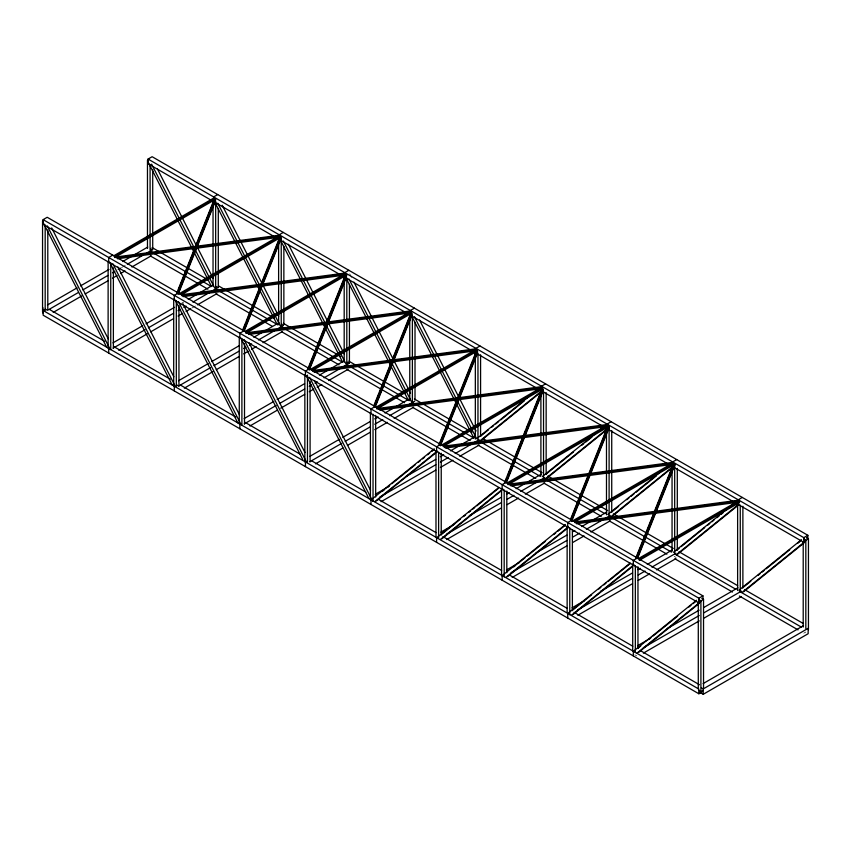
<?xml version="1.0" encoding="UTF-8"?>
<svg xmlns="http://www.w3.org/2000/svg" width="851" height="851" viewBox="0 0 851 851"><rect width="100%" height="100%" fill="white"/><g stroke="black" fill="none" stroke-linecap="round" stroke-linejoin="round"><path stroke-width="0.64" stroke-dasharray="4.25 3.19" d="M121.533 267.586L126.193 264.895M181.401 303.36L183.688 302.041M191.762 308.126L196.326 305.498M803.791 633.197L805.823 632.027M674.215 556.384L676.077 557.458M634.867 654.813L636.729 655.887M349.729 273.841L351.537 277.383"/><path stroke-width="1.28" d="M176.614 293.393L214.484 198.655M178.582 289.627L196.294 245.333L157.222 168.541M197.272 242.875L213.995 201.038M177.987 293.584L215.856 198.836M178.487 293.499L215.367 201.219M242.684 330.028L280.064 236.514M242.684 331.177L245.631 323.795M246.62 321.338L249.077 315.178M250.056 312.721L252.524 306.573M253.502 304.105L267.767 268.427M268.746 265.969L271.203 259.81M272.192 257.353L279.564 238.897M243.567 331.443L281.436 236.695M244.056 331.358L280.936 239.078M307.764 369.111L345.634 274.373M308.743 367.802L345.634 275.522M309.136 369.302L347.006 274.554M309.626 369.217L346.517 276.937M373.834 405.746L411.203 312.232M374.323 405.661L379.238 393.353M380.227 390.896L392.024 361.367M411.203 313.381L393.013 358.909L353.942 282.117M374.717 407.15L412.086 313.647M375.206 407.076L412.086 314.796M438.914 444.828L476.783 350.091M439.893 443.52L454.157 407.842M455.136 405.374L472.848 361.079M473.826 358.622L476.783 351.24M440.286 445.009L477.666 351.506M440.775 444.935L477.666 352.654M504.483 482.687L542.353 387.95M505.473 481.379L506.941 477.688M507.93 475.23L523.174 437.084M524.152 434.627L525.631 430.936M526.62 428.468L529.077 422.319M530.056 419.862L542.353 389.098M505.856 482.868L543.236 389.364M506.356 482.794L543.236 390.513M570.553 519.323L607.922 425.808M571.042 519.238L607.922 426.957M571.436 520.727L608.805 427.223M571.925 520.652L609.305 427.138M635.633 558.405L673.503 463.667M636.122 558.33L653.834 514.036M654.813 511.568L673.503 464.816M637.005 558.586L674.875 463.848M637.495 558.511L675.364 463.774M370.717 500.165L434.244 448.817M382.567 491.197L384.62 489.548M387.694 487.059L389.737 485.4M391.79 483.751L415.352 464.699M418.426 462.21L420.479 460.561M422.522 458.902L424.575 457.242M427.649 454.764L429.702 453.104M431.744 451.445L433.797 449.796M374.791 501.611L437.286 451.094M376.387 500.931L435.808 452.892M476.666 438.765L528.918 396.534M535.066 391.556L538.14 389.077M480.315 436.425L488.506 429.798M491.58 427.319L493.633 425.66M495.676 424L498.75 421.522M500.803 419.862L524.365 400.81M536.662 390.875L538.715 389.215M479.709 441.041L541.183 391.354M481.304 440.35L540.725 392.322M437.318 537.194L498.792 487.506M440.967 534.854L460.434 519.121M463.508 516.631L465.561 514.983M468.635 512.493L470.677 510.834M472.73 509.185L474.784 507.526M476.826 505.866L498.346 488.474M440.361 539.47L502.856 488.953M441.956 538.789L501.388 490.75M542.236 476.624L595.519 433.563M599.615 430.244L603.71 426.936M545.885 474.284L573.553 451.924M581.744 445.296L583.797 443.637M585.85 441.988L591.988 437.01M601.21 429.564L603.263 427.904M545.278 478.9L606.752 429.212M545.853 479.039L606.306 430.18M501.867 575.882L565.394 524.535M513.717 566.915L515.759 565.266M517.812 563.607L524.982 557.809M527.035 556.15L545.48 541.247M553.671 534.619L555.724 532.96M557.767 531.311L564.947 525.514M505.93 577.329L568.436 526.812M507.536 576.648L566.957 528.609M607.816 514.483L659.046 473.071M666.216 467.273L669.29 464.795M611.454 512.142L618.634 506.345M626.825 499.718L628.878 498.058M630.931 496.41L633.995 493.92M636.048 492.261L656.547 475.698M610.848 516.759L672.322 467.071M612.454 516.068L672.896 467.21M568.468 612.911L629.942 563.224M572.117 610.571L591.583 594.838M598.753 589.041L600.806 587.381M603.88 584.903L605.923 583.243M607.976 581.584L630.517 563.362M571.51 615.188L634.006 564.67M573.106 614.507L632.527 566.468M673.386 552.342L726.669 509.281M730.764 505.962L734.86 502.654M677.034 550.001L679.087 548.342M681.13 546.682L704.692 527.641M707.766 525.152L709.819 523.493M711.872 521.844L713.915 520.184M716.989 517.706L719.042 516.046M721.095 514.387L723.137 512.727M732.36 505.281L734.413 503.622M676.428 554.618L738.923 504.1M677.002 554.756L738.477 505.068M634.038 650.77L696.543 600.253M637.686 648.43L640.76 645.952M648.962 639.324L651.004 637.665M653.057 636.005L677.651 616.135M688.916 607.018L690.969 605.369M693.012 603.71L696.086 601.221M637.08 653.047L700.607 601.7L699.267 599.636M638.675 652.366L699.128 603.497M738.955 590.2L801.461 539.683M742.604 587.86L750.805 581.233M757.975 575.436L760.028 573.776M762.07 572.127L764.124 570.468M766.177 568.808L789.739 549.767M797.93 543.14L799.983 541.481M741.998 592.477L805.525 541.13L804.184 539.055M743.593 591.785L804.046 542.927M43.135 219.632L698.873 598.221L698.873 602.912L43.135 224.324L43.135 219.632L47.209 217.282L702.947 595.87L702.947 599.391M217.696 194.571L213.633 196.921L213.633 201.613L148.053 163.754L148.053 159.063L152.127 156.712L807.865 535.3L807.865 538.821M149.212 159.222L147.468 160.233L147.468 248.46M112.779 255.14L108.715 257.491L108.715 262.182M113.672 255.832L214.026 197.889M114.662 256.406L215.026 198.464M114.662 257.555L215.026 199.613M47.411 305.009L77.058 287.883M80.483 285.915L108.992 269.448M122.672 261.544L131.799 256.279M134.075 254.96L147.766 247.067M701.926 692.012L698.873 693.778L43.135 315.189L43.135 310.498L45.177 309.317M78.292 292.553L47.496 310.328L45.635 309.253M82.855 289.914L107.939 275.426M112.502 272.799L114.789 271.48M118.204 269.501L120.491 268.182M127.331 264.236L143.298 255.023M146.712 253.045L152.414 249.747L150.553 248.673M53.198 312.413L81.717 295.946M85.132 293.978L107.939 280.809M112.502 278.171L117.066 275.543M120.491 273.565L125.044 270.926M131.894 266.98L151.276 255.789M178.348 292.999L174.285 295.35L174.285 300.041M283.266 232.429L279.202 234.78L279.202 239.471M178.104 294.34L278.458 236.408M180.242 294.265L280.596 236.323M280.596 237.472L181.38 294.754L344.027 273.192M112.981 342.857L142.628 325.742M146.053 323.774L174.561 307.307M188.252 299.403L212.197 285.585M113.077 348.187L145.01 329.752M148.425 327.773L173.519 313.285M178.082 310.658L180.359 309.339M183.784 307.36L186.061 306.041M192.9 302.094L217.994 287.606L216.133 286.532M118.778 350.272L147.287 333.805M150.712 331.837L173.519 318.668M178.082 316.029L182.635 313.402M186.061 311.423L190.624 308.785M197.464 304.839L216.856 293.648M243.929 330.858L239.865 333.209L239.865 337.9M348.846 270.288L344.783 272.639L344.783 277.33L342.474 276.001M244.811 331.55L345.176 273.607M245.811 332.124L346.166 274.182M245.811 333.273L346.166 275.33M178.55 380.716L208.208 363.6M211.622 361.622L238.993 345.825M253.821 337.262L262.948 331.996M265.225 330.677L278.915 322.784M210.58 367.611L178.646 386.046L176.785 384.971M214.005 365.632L239.088 351.144M243.652 348.516L245.928 347.197M249.354 345.219L251.63 343.9M258.481 339.953L274.447 330.741M277.862 328.763L283.564 325.465L281.702 324.391M184.348 388.13L212.856 371.664M216.282 369.696L239.088 356.526M243.652 353.888L248.215 351.25M251.63 349.282L256.194 346.644M263.033 342.698L282.426 331.507M309.498 368.717L305.435 371.068L305.435 375.759M414.416 308.147L410.352 310.498L410.352 315.189M309.253 370.057L409.608 312.126M311.392 369.983L411.746 312.04M312.53 370.472L411.746 313.189M244.131 418.575L273.777 401.459M277.203 399.481L304.573 383.684M319.391 375.121L343.347 361.303M244.226 423.904L276.149 405.47M279.575 403.491L304.669 389.003M309.221 386.375L311.509 385.056M314.923 383.078L317.21 381.759M324.05 377.812L349.144 363.324L347.282 362.249M249.928 425.989L277.298 410.182M280.713 408.203L304.669 394.385M309.221 391.747L313.785 389.109M317.21 387.141L321.774 384.503M328.614 380.557L347.995 369.366M375.078 406.576L371.004 408.927L371.004 413.618M479.996 346.006L475.922 348.357L475.922 353.048L473.624 351.718M375.961 407.257L476.315 349.325M376.961 407.842L477.315 349.899M376.961 408.991L477.315 351.048M309.7 456.434L339.347 439.318M342.772 437.34L370.142 421.543M374.706 418.905L378.131 416.937M384.971 412.98L392.949 408.374M396.375 406.395L410.054 398.502M309.796 461.763L341.73 443.328M345.144 441.35L370.238 426.862M374.802 424.234L382.78 419.617M389.62 415.671L405.587 406.448M409.012 404.48L414.714 401.183M315.498 463.848L342.868 448.041M347.431 445.413L370.238 432.244M374.802 429.606L387.343 422.362M394.183 418.415L413.575 407.225M440.648 444.435L436.584 446.786L436.584 451.477M545.565 383.865L541.502 386.216L541.502 390.907M440.392 445.775L541.896 387.184M442.531 445.701L542.895 387.758M542.895 388.907L443.679 446.19L606.327 424.617M375.27 494.293L388.96 486.4M406.065 476.517L435.712 459.402M440.275 456.764L443.701 454.796M450.541 450.839L474.486 437.01M379.929 496.984L435.808 464.72M440.371 462.093L448.36 457.476M455.2 453.53L479.145 439.701M381.067 501.707L435.808 470.103M440.371 467.465L452.913 460.221M459.763 456.274L479.145 445.084M506.217 482.294L502.154 484.644L502.154 489.336M611.135 421.724L607.071 424.075L607.071 428.766M507.111 482.974L607.465 425.043M508.111 483.559L608.465 425.617M508.111 484.708L608.465 426.766M440.85 532.152L454.53 524.259M469.358 515.695L501.292 497.261M506.994 493.963L509.27 492.655M516.121 488.697L524.099 484.091M527.524 482.113L541.204 474.22M446.647 534.183L501.388 502.579M507.09 499.292L513.93 495.335M520.769 491.389L536.736 482.166M540.162 480.198L544.725 477.56M446.647 539.566L501.388 507.962M507.09 504.664L518.493 498.08M525.333 494.133L544.725 482.942M571.798 520.152L567.734 522.503L567.734 527.195M676.715 459.583L672.652 461.933L672.652 466.625M571.542 521.493L673.045 462.901M573.68 521.418L674.035 463.476M574.819 521.908L674.035 464.625M506.419 570.01L518.972 562.766M536.077 552.895L566.862 535.119M572.563 531.822L574.851 530.513M581.69 526.556L606.774 512.079M511.079 572.702L566.957 540.438M572.659 537.151L579.499 533.194M586.35 529.248L610.295 515.419M512.217 577.414L566.957 545.821M572.659 542.523L584.063 535.939M590.902 531.992L610.295 520.801M637.367 558.011L633.304 560.362L633.304 565.053M742.285 497.441L738.221 499.792L738.221 504.483L803.791 542.342L803.791 537.651L148.053 159.063M638.261 558.692L738.615 500.76M639.25 559.267L739.615 501.335M639.25 560.426L739.615 502.484M572 607.869L584.541 600.625M600.508 591.413L632.442 572.978M638.144 569.681L640.42 568.372M647.26 564.415L672.354 549.937M577.797 609.901L632.527 578.297M638.229 575.01L645.079 571.053M651.919 567.106L675.864 553.278M577.797 615.273L632.527 583.669M638.229 580.382L649.643 573.797M656.483 569.851L675.864 558.65M698.873 598.221L702.947 595.87M803.791 537.651L807.865 535.3M699.16 599.902L700.905 600.912L703.532 599.391L703.532 687.619M804.078 539.321L805.823 540.332L808.45 538.821L808.45 629.676M637.569 645.728L650.111 638.484M667.216 628.612L699.15 610.178M703.713 607.54L737.923 587.786M643.367 647.76L699.245 615.496M703.809 612.869L741.444 591.137M643.367 653.132L699.245 620.879M703.809 618.241L741.444 596.508M703.139 683.587L803.504 625.645M701.373 687.831L703.234 688.916L808.152 628.336L808.152 633.718L703.234 694.288L699.511 692.14M699.16 690.757L700.905 691.767L702.66 690.757M114.523 257.172L278.458 235.333M116.151 257.789L278.777 236.121M117.459 258.768L277.458 237.45M181.72 295.648L345.655 273.809M183.039 296.627L344.347 275.128M246.981 332.709L409.608 311.04M247.301 333.507L409.916 311.838M248.609 334.486L408.608 313.168M312.551 370.568L475.177 348.899M312.87 371.366L475.496 349.697M314.179 372.344L475.496 350.846M376.812 408.608L540.747 386.758M378.45 409.225L541.066 387.556M379.759 410.203L539.757 388.886M444.02 447.083L607.954 425.245M445.328 448.062L606.646 426.564M507.962 484.325L671.896 462.476M509.589 484.942L672.216 463.274M510.908 485.921L670.907 464.603M574.851 522.003L737.477 500.335M575.17 522.801L739.104 500.952M576.478 523.769L737.785 502.281M806.705 537.811L808.45 538.821M214.782 202.272L275.756 237.482M280.351 240.131L340.177 274.671M345.931 277.99L406.906 313.2M411.501 315.849L471.326 350.389M477.081 353.708L538.045 388.918M542.651 391.566L602.476 426.106M608.22 429.425L669.194 464.635M673.801 467.284L733.615 501.824M152.127 247.577L208.495 280.117M218.845 286.096L274.065 317.976M283.266 323.295L340.794 356.505M348.846 361.154L405.214 393.694M414.416 399.013L471.943 432.223M483.442 438.861L542.119 472.73M547.863 476.049L607.688 510.589M613.443 513.908L673.258 548.448M679.013 551.767L737.689 585.648M744.582 589.626L803.259 623.506M150.361 251.247L211.335 286.457M215.931 289.106L218.228 290.436M220.537 291.765L278.054 324.976M281.511 326.965L342.474 362.164M347.08 364.824L349.378 366.153M351.686 367.483L409.203 400.693M412.65 402.683L473.624 437.882M478.23 440.541L480.528 441.871M482.825 443.201L540.353 476.411M543.8 478.4L604.774 513.6M609.369 516.259L611.678 517.589M613.975 518.919L671.492 552.129M674.949 554.118L735.924 589.317M739.37 591.317L801.493 627.176M150.361 255.949L207.878 289.159M215.931 293.808L263.097 321.04M265.395 322.359L272.299 326.348M281.511 331.667L339.028 364.866M347.08 369.525L394.247 396.757M396.545 398.077L404.597 402.725M412.65 407.384L470.178 440.584M478.23 445.233L525.397 472.465M527.694 473.794L535.747 478.443M543.8 483.091L601.317 516.302M609.369 520.95L666.897 554.161M674.949 558.809L732.466 592.019M739.37 596.008L798.047 629.878M701.788 598.381L703.532 599.391M49.507 309.477L104.726 341.357M113.928 346.676L170.296 379.216M180.657 385.195L235.876 417.075M245.077 422.383L300.297 454.274M311.796 460.912L365.866 492.123M378.525 499.431L436.042 532.641M442.945 536.63L501.622 570.5M509.675 575.148L567.192 608.359M574.095 612.348L632.772 646.217M640.824 650.866L699.49 684.747M43.135 310.498L698.873 689.087L698.873 693.778M806.801 537.545L808.142 539.608M419.522 319.965L458.625 396.726M459.827 399.087L476.071 430.978M414.49 316.763L476.454 438.393M411.873 316.359L473.837 437.988M394.247 361.239L410.49 393.119M348.91 278.905L390.428 360.388M391.63 362.749L411.48 401.715M345.697 277.32L408.257 400.13M288.372 244.258L327.475 321.018M328.677 323.38L344.315 354.08M283.34 241.046L345.91 363.856M280.724 240.642L342.687 362.271M314.604 380.546L370.547 490.367M222.196 205.219L261.895 283.16M263.108 285.521L278.745 316.221M309.573 377.333L372.738 501.335M306.349 375.748L368.919 498.569M217.771 203.187L259.278 284.67M261.076 288.212L274.32 314.189M275.522 316.551L280.33 325.997M214.548 201.602L259.066 288.989M260.268 291.35L276.511 323.231M249.024 342.687L304.977 452.509M197.528 247.662L213.175 278.362M243.992 339.475L306.562 462.295M240.78 337.89L302.743 459.529M151.595 164.147L193.698 246.811M195.507 250.354L214.76 288.138M147.776 161.382L193.496 251.13M194.698 253.492L211.537 286.553M182.848 303.647L239.397 414.65M178.423 301.616L240.993 424.436M175.2 300.031L237.769 422.851M117.874 266.969L173.827 376.791M112.853 263.757L175.412 386.577M109.63 262.172L172.2 384.992M51.698 227.93L108.258 338.932M47.273 225.898L109.843 348.719M42.858 221.951L106.62 347.134M805.823 540.332L805.823 628.559M803.206 541.449L803.206 627.049M742.88 506.228L742.88 587.871M740.253 505.111L740.253 590.7M737.626 503.59L737.626 590.509M703.234 688.916L703.234 694.288M700.905 600.912L700.905 691.767M698.288 602.029L698.288 688.938M677.3 468.369L677.3 507.877M677.3 510.504L677.3 550.012M674.683 464.614L674.683 554.161M672.056 465.731L672.056 551.331M637.963 566.798L637.963 648.451M635.335 565.681L635.335 652.589M633.304 651.228L633.304 655.919M632.708 564.17L632.708 651.079M611.731 430.51L611.731 512.153M609.103 426.755L609.103 516.302M606.486 427.872L606.486 514.791M572.383 530.258L572.383 610.592M569.766 527.822L569.766 614.73M567.734 613.369L567.734 618.06M567.138 526.312L567.138 611.901M546.151 392.651L546.151 432.159M546.151 434.787L546.151 474.294M543.534 391.534L543.534 478.443M540.906 393.97L540.906 475.613M506.813 491.08L506.813 572.734M504.186 489.963L504.186 576.882M502.154 575.51L502.154 580.201M501.569 488.453L501.569 575.361M480.581 354.793L480.581 436.435M477.964 353.676L477.964 440.584M475.337 352.165L475.337 439.073M441.233 453.221L441.233 534.875M438.616 452.104L438.616 537.704M436.584 537.651L436.584 542.342M435.989 450.594L435.989 537.502M415.011 322.199L415.011 356.441M415.011 359.079L415.011 399.896M412.384 315.817L412.384 402.725M409.767 318.253L409.767 399.896M375.663 415.362L375.663 497.016M373.036 414.246L373.036 501.165M371.004 499.792L371.004 504.483M370.419 412.735L370.419 499.643M349.431 284.34L349.431 363.356M346.814 277.958L346.814 363.547M344.187 276.447L344.187 362.037M310.094 381.461L310.094 461.785M307.466 375.078L307.466 461.987M305.435 461.933L305.435 466.625M304.849 374.876L304.849 461.785M283.862 246.482L283.862 280.724M283.862 283.362L283.862 324.178M281.234 238.78L281.234 327.007M278.617 238.588L278.617 242.535M278.617 245.173L278.617 324.178M244.514 343.602L244.514 423.926M241.897 338.528L241.897 425.447M239.865 424.075L239.865 428.766M239.269 337.017L239.269 423.926M218.292 208.623L218.292 287.638M215.665 200.921L215.665 287.84M213.037 200.73L213.037 286.319M178.944 305.743L178.944 386.067M176.317 300.669L176.317 386.269M174.285 386.216L174.285 390.907M173.7 299.158L173.7 386.067M152.712 169.455L152.712 249.779M150.095 164.381L150.095 249.981M113.374 267.884L113.374 348.208M110.747 262.81L110.747 349.729M108.715 348.357L108.715 353.048M108.12 261.3L108.12 348.208M47.794 230.025L47.794 309.041M45.177 224.951L45.177 310.551M42.848 307.636L42.848 313.008M42.55 220.803L42.55 311.668"/></g></svg>
